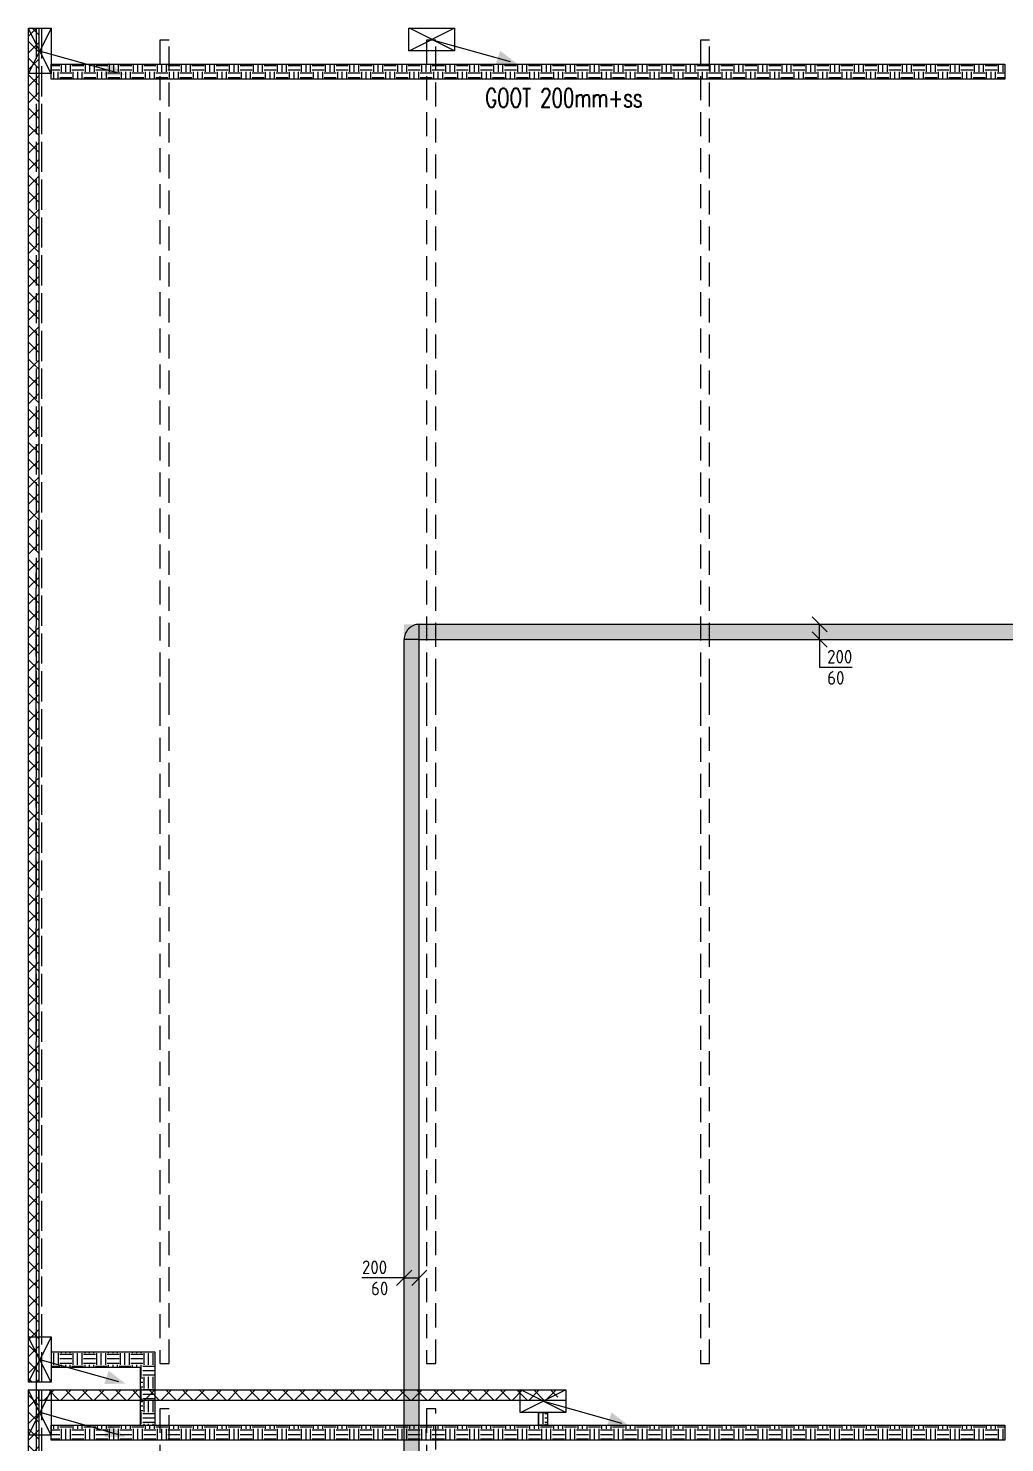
# Model space of a CAD drawing. Header units: millimetres. Extents: x -3262 to 109994, y 0 to 217318.
# Drawn here: x 44309 to 57208, y 39953 to 58652 of the extents above; entities that cross this region are included whole.
import ezdxf

# ---------------------------------------------------------------- set-up
doc = ezdxf.new("R2010")
doc.units = ezdxf.units.MM
doc.header["$LTSCALE"] = 100
doc.linetypes.add('E_GOOT3', pattern=[5, 4, -1])
doc.linetypes.add('HIDDEN2', pattern=[4.7625, 3.175, -1.5875])
for name, color, linetype in [('ByLayer', 2, 'Continuous'), ('EL6131--_ENERGIEBEDR (1996)', 2, 'Continuous'), ('EL6131--_GEBOUWINST (1996)', 2, 'Continuous'), ('EL6131--_KG_D', 3, 'Continuous'), ('EL6131--_WG', 3, 'Continuous'), ('EM6131--_KG', 1, 'Continuous')]:
    doc.layers.add(name, color=color, linetype=linetype)
doc.styles.add('CofelyArial', font='arial.ttf')
doc.styles.add('ROMANS', font='ROMANS', dxfattribs={"width": 0.7})
doc.styles.add('STABICAD-018', font='ISOCP.SHX', dxfattribs={"height": 1.8})

# ---------------------------------------------------------------- blocks, each defined once
blk = doc.blocks.new('NV-1')
at = {"layer": 'ByLayer'}
for p, q in [((0, 4), (7.91, 0)), ((0, 0), (7.91, 4))]:
    blk.add_line(p, q, dxfattribs=at)
blk.add_lwpolyline([(0, 0), (8, 0), (8, 4), (0, 4)], close=True, dxfattribs=at)
blk = doc.blocks.new('PIJL-UIT')
at = {"layer": 'ByLayer', "color": 2}
blk.add_line((0, 0), (2.92, 10.41), dxfattribs=at)
blk.add_solid([(3.23, 11.35), (1.51, 9.11), (3.24, 8.54)], dxfattribs=at)
blk = doc.blocks.new('*X76')
at = {"color": 0}
for p, q in [((5689, 30217), (5714, 30242)), ((5695, 30102), (5689, 30108)), ((5916, 30102), (5776, 30242)), ((5795, 30102), (5935, 30242)), ((6137, 30102), (5997, 30242)), ((6016, 30102), (6156, 30242)), ((6358, 30102), (6218, 30242)), ((6237, 30102), (6377, 30242)), ((6579, 30102), (6439, 30242)), ((6458, 30102), (6598, 30242)), ((6800, 30102), (6660, 30242)), ((6679, 30102), (6819, 30242)), ((7021, 30102), (6881, 30242)), ((6900, 30102), (7040, 30242)), ((7242, 30102), (7102, 30242)), ((7121, 30102), (7261, 30242)), ((7463, 30102), (7323, 30242)), ((7342, 30102), (7482, 30242)), ((7684, 30102), (7544, 30242)), ((7563, 30102), (7703, 30242)), ((7905, 30102), (7765, 30242)), ((7784, 30102), (7924, 30242)), ((8126, 30102), (7986, 30242)), ((8005, 30102), (8145, 30242)), ((8347, 30102), (8207, 30242)), ((8226, 30102), (8366, 30242)), ((8568, 30102), (8428, 30242)), ((8447, 30102), (8587, 30242)), ((8789, 30102), (8649, 30242)), ((8668, 30102), (8808, 30242)), ((9010, 30102), (8870, 30242)), ((8889, 30102), (9029, 30242)), ((9231, 30102), (9091, 30242)), ((9110, 30102), (9250, 30242)), ((9452, 30102), (9312, 30242)), ((9331, 30102), (9471, 30242)), ((9673, 30102), (9533, 30242)), ((9551, 30102), (9691, 30242)), ((9894, 30102), (9754, 30242)), ((9772, 30102), (9912, 30242)), ((10115, 30102), (9975, 30242)), ((9993, 30102), (10133, 30242)), ((10336, 30102), (10196, 30242)), ((10214, 30102), (10354, 30242)), ((10557, 30102), (10417, 30242)), ((10435, 30102), (10575, 30242)), ((10778, 30102), (10638, 30242)), ((10656, 30102), (10796, 30242)), ((10999, 30102), (10859, 30242)), ((10877, 30102), (11017, 30242)), ((11220, 30102), (11080, 30242)), ((11098, 30102), (11238, 30242)), ((11441, 30102), (11301, 30242)), ((11319, 30102), (11459, 30242)), ((11662, 30102), (11522, 30242)), ((11540, 30102), (11680, 30242)), ((11883, 30102), (11743, 30242)), ((11761, 30102), (11901, 30242)), ((12104, 30102), (11964, 30242)), ((11982, 30102), (12122, 30242)), ((12325, 30102), (12185, 30242)), ((12203, 30102), (12343, 30242)), ((12546, 30102), (12406, 30242)), ((12424, 30102), (12564, 30242)), ((12767, 30102), (12627, 30242)), ((12645, 30102), (12785, 30242)), ((12988, 30102), (12848, 30242)), ((12866, 30102), (13006, 30242)), ((13209, 30102), (13069, 30242)), ((13087, 30102), (13227, 30242)), ((13429, 30102), (13289, 30242)), ((13308, 30102), (13448, 30242)), ((13650, 30102), (13510, 30242)), ((13529, 30102), (13669, 30242)), ((13871, 30102), (13731, 30242)), ((13750, 30102), (13890, 30242)), ((14092, 30102), (13952, 30242)), ((13971, 30102), (14111, 30242)), ((14313, 30102), (14173, 30242)), ((14192, 30102), (14332, 30242)), ((14534, 30102), (14394, 30242)), ((14413, 30102), (14553, 30242)), ((14755, 30102), (14615, 30242)), ((14634, 30102), (14774, 30242)), ((14976, 30102), (14836, 30242)), ((14855, 30102), (14995, 30242)), ((15197, 30102), (15057, 30242)), ((15076, 30102), (15216, 30242)), ((15418, 30102), (15278, 30242)), ((15297, 30102), (15437, 30242)), ((15639, 30102), (15499, 30242)), ((15518, 30102), (15658, 30242)), ((15860, 30102), (15720, 30242)), ((15739, 30102), (15879, 30242)), ((16081, 30102), (15941, 30242)), ((15960, 30102), (16100, 30242)), ((16302, 30102), (16162, 30242)), ((16181, 30102), (16321, 30242)), ((16389, 30236), (16383, 30242))]:
    blk.add_line(p, q, dxfattribs=at)
blk = doc.blocks.new('*X77')
at = {"color": 0}
for p, q in [((16389, 29794), (16249, 29934)), ((16249, 29728), (16389, 29868)), ((16389, 29573), (16249, 29713)), ((16249, 29507), (16389, 29647)), ((16389, 29352), (16249, 29492)), ((16249, 29286), (16389, 29426)), ((16389, 29131), (16249, 29271)), ((16249, 29065), (16389, 29205)), ((16389, 28910), (16249, 29050)), ((16249, 28844), (16389, 28984)), ((16389, 28689), (16249, 28829)), ((16249, 28623), (16389, 28763)), ((16389, 28468), (16249, 28608)), ((16249, 28402), (16389, 28542)), ((16389, 28247), (16249, 28387)), ((16249, 28181), (16389, 28321)), ((16389, 28026), (16249, 28166)), ((16249, 27960), (16389, 28100)), ((16389, 27805), (16249, 27945)), ((16249, 27739), (16389, 27879)), ((16389, 27584), (16249, 27724)), ((16249, 27518), (16389, 27658)), ((16389, 27363), (16249, 27503)), ((16249, 27297), (16389, 27437)), ((16389, 27142), (16249, 27282)), ((16249, 27076), (16389, 27216)), ((16389, 26921), (16249, 27061)), ((16249, 26855), (16389, 26995)), ((16389, 26700), (16249, 26840)), ((16249, 26634), (16389, 26774)), ((16389, 26480), (16249, 26620)), ((16249, 26413), (16389, 26553)), ((16389, 26259), (16249, 26399)), ((16249, 26193), (16389, 26333)), ((16389, 26038), (16249, 26178)), ((16249, 25972), (16389, 26112)), ((16389, 25817), (16249, 25957)), ((16249, 25751), (16389, 25891)), ((16389, 25596), (16249, 25736)), ((16249, 25530), (16389, 25670)), ((16389, 25375), (16249, 25515)), ((16249, 25309), (16389, 25449)), ((16389, 25154), (16249, 25294)), ((16249, 25088), (16389, 25228)), ((16389, 24933), (16249, 25073)), ((16249, 24867), (16389, 25007)), ((16389, 24712), (16249, 24852)), ((16249, 24646), (16389, 24786)), ((16389, 24491), (16249, 24631)), ((16249, 24425), (16389, 24565)), ((16389, 24270), (16249, 24410)), ((16249, 24204), (16389, 24344)), ((16389, 24049), (16249, 24189)), ((16249, 23983), (16389, 24123)), ((16389, 23828), (16249, 23968)), ((16249, 23762), (16389, 23902)), ((16389, 23607), (16249, 23747)), ((16249, 23541), (16389, 23681)), ((16389, 23386), (16249, 23526)), ((16249, 23320), (16389, 23460)), ((16389, 23165), (16249, 23305)), ((16292, 23142), (16389, 23239))]:
    blk.add_line(p, q, dxfattribs=at)
blk = doc.blocks.new('*X78')
at = {"color": 0}
for p, q in [((16489, 30189), (16542, 30242)), ((16523, 30102), (16489, 30136)), ((16744, 30102), (16604, 30242)), ((16623, 30102), (16763, 30242)), ((16965, 30102), (16825, 30242)), ((16844, 30102), (16984, 30242)), ((17186, 30102), (17046, 30242)), ((17065, 30102), (17205, 30242)), ((17407, 30102), (17267, 30242)), ((17285, 30102), (17425, 30242)), ((17628, 30102), (17488, 30242)), ((17506, 30102), (17646, 30242)), ((17849, 30102), (17709, 30242)), ((17727, 30102), (17867, 30242)), ((18070, 30102), (17930, 30242)), ((17948, 30102), (18088, 30242)), ((18291, 30102), (18151, 30242)), ((18169, 30102), (18309, 30242)), ((18512, 30102), (18372, 30242)), ((18390, 30102), (18530, 30242)), ((18733, 30102), (18593, 30242)), ((18611, 30102), (18751, 30242)), ((18954, 30102), (18814, 30242)), ((18832, 30102), (18972, 30242)), ((19175, 30102), (19035, 30242)), ((19053, 30102), (19193, 30242)), ((19396, 30102), (19256, 30242)), ((19274, 30102), (19414, 30242)), ((19617, 30102), (19477, 30242)), ((19495, 30102), (19635, 30242)), ((19838, 30102), (19698, 30242)), ((19716, 30102), (19856, 30242)), ((20059, 30102), (19919, 30242)), ((19937, 30102), (20077, 30242)), ((20280, 30102), (20140, 30242)), ((20158, 30102), (20298, 30242)), ((20501, 30102), (20361, 30242)), ((20379, 30102), (20519, 30242)), ((20722, 30102), (20582, 30242)), ((20600, 30102), (20740, 30242)), ((20942, 30102), (20802, 30242)), ((20821, 30102), (20961, 30242)), ((21163, 30102), (21023, 30242)), ((21042, 30102), (21182, 30242)), ((21384, 30102), (21244, 30242)), ((21263, 30102), (21403, 30242)), ((21605, 30102), (21465, 30242)), ((21484, 30102), (21624, 30242)), ((21826, 30102), (21686, 30242)), ((21705, 30102), (21845, 30242)), ((22047, 30102), (21907, 30242)), ((21926, 30102), (22066, 30242)), ((22268, 30102), (22128, 30242)), ((22147, 30102), (22287, 30242)), ((22489, 30102), (22349, 30242)), ((22368, 30102), (22508, 30242)), ((22710, 30102), (22570, 30242)), ((22589, 30102), (22729, 30242)), ((22931, 30102), (22791, 30242)), ((22810, 30102), (22950, 30242)), ((23152, 30102), (23012, 30242)), ((23031, 30102), (23171, 30242)), ((23373, 30102), (23233, 30242)), ((23252, 30102), (23392, 30242)), ((23594, 30102), (23454, 30242)), ((23473, 30102), (23613, 30242)), ((23815, 30102), (23675, 30242)), ((23694, 30102), (23834, 30242)), ((24036, 30102), (23896, 30242)), ((23915, 30102), (24055, 30242)), ((24257, 30102), (24117, 30242)), ((24136, 30102), (24276, 30242)), ((24478, 30102), (24338, 30242)), ((24357, 30102), (24497, 30242)), ((24699, 30102), (24559, 30242)), ((24578, 30102), (24718, 30242)), ((24920, 30102), (24780, 30242)), ((24798, 30102), (24938, 30242)), ((25141, 30102), (25001, 30242)), ((25019, 30102), (25159, 30242)), ((25362, 30102), (25222, 30242)), ((25240, 30102), (25380, 30242)), ((25583, 30102), (25443, 30242)), ((25461, 30102), (25601, 30242)), ((25804, 30102), (25664, 30242)), ((25682, 30102), (25822, 30242)), ((26025, 30102), (25885, 30242)), ((25903, 30102), (26043, 30242)), ((26246, 30102), (26106, 30242)), ((26124, 30102), (26264, 30242)), ((26467, 30102), (26327, 30242)), ((26345, 30102), (26485, 30242)), ((26688, 30102), (26548, 30242)), ((26566, 30102), (26706, 30242)), ((26909, 30102), (26769, 30242)), ((26787, 30102), (26927, 30242)), ((27130, 30102), (26990, 30242)), ((27008, 30102), (27148, 30242)), ((27351, 30102), (27211, 30242)), ((27229, 30102), (27369, 30242)), ((27572, 30102), (27432, 30242)), ((27450, 30102), (27590, 30242)), ((27793, 30102), (27653, 30242)), ((27671, 30102), (27811, 30242)), ((28014, 30102), (27874, 30242)), ((27892, 30102), (28032, 30242)), ((28235, 30102), (28095, 30242)), ((28113, 30102), (28253, 30242)), ((28455, 30102), (28315, 30242)), ((28334, 30102), (28474, 30242)), ((28676, 30102), (28536, 30242)), ((28555, 30102), (28695, 30242)), ((28897, 30102), (28757, 30242)), ((28776, 30102), (28916, 30242)), ((29118, 30102), (28978, 30242)), ((28997, 30102), (29137, 30242)), ((29339, 30102), (29199, 30242)), ((29218, 30102), (29358, 30242)), ((29560, 30102), (29420, 30242)), ((29439, 30102), (29579, 30242)), ((29781, 30102), (29641, 30242)), ((29660, 30102), (29800, 30242)), ((30002, 30102), (29862, 30242)), ((29881, 30102), (30021, 30242)), ((30223, 30102), (30083, 30242)), ((30102, 30102), (30242, 30242)), ((30444, 30102), (30304, 30242)), ((30323, 30102), (30463, 30242)), ((30665, 30102), (30525, 30242)), ((30544, 30102), (30684, 30242)), ((30886, 30102), (30746, 30242)), ((30765, 30102), (30905, 30242)), ((31107, 30102), (30967, 30242)), ((30986, 30102), (31126, 30242)), ((31328, 30102), (31188, 30242)), ((31207, 30102), (31347, 30242)), ((31549, 30102), (31409, 30242)), ((31428, 30102), (31568, 30242)), ((31770, 30102), (31630, 30242)), ((31649, 30102), (31789, 30242)), ((31991, 30102), (31851, 30242)), ((31870, 30102), (32010, 30242)), ((32212, 30102), (32072, 30242)), ((32091, 30102), (32231, 30242)), ((32433, 30102), (32293, 30242)), ((32311, 30102), (32451, 30242)), ((32654, 30102), (32514, 30242)), ((32532, 30102), (32672, 30242)), ((32875, 30102), (32735, 30242)), ((32753, 30102), (32893, 30242)), ((33096, 30102), (32956, 30242)), ((32974, 30102), (33114, 30242)), ((33317, 30102), (33177, 30242)), ((33195, 30102), (33335, 30242)), ((33538, 30102), (33398, 30242)), ((33416, 30102), (33556, 30242)), ((33759, 30102), (33619, 30242)), ((33637, 30102), (33777, 30242)), ((33980, 30102), (33840, 30242)), ((33858, 30102), (33998, 30242)), ((34201, 30102), (34061, 30242)), ((34079, 30102), (34219, 30242)), ((34389, 30135), (34282, 30242)), ((34300, 30102), (34389, 30190))]:
    blk.add_line(p, q, dxfattribs=at)
blk = doc.blocks.new('*X79')
at = {"color": 0}
for p, q in [((16699, 29824), (16699, 29942)), ((16689, 29805), (16719, 29805)), ((16689, 29746), (16719, 29746)), ((16719, 29902), (16875, 29902)), ((16719, 29844), (16875, 29844)), ((16738, 29668), (16738, 29824)), ((16797, 29668), (16797, 29824)), ((16855, 29668), (16855, 29824)), ((16875, 29805), (16889, 29805)), ((16875, 29746), (16889, 29746)), ((16689, 29688), (16719, 29688)), ((16699, 29512), (16699, 29668)), ((16719, 29648), (16875, 29648)), ((16719, 29590), (16875, 29590)), ((16875, 29688), (16889, 29688)), ((16689, 29492), (16719, 29492)), ((16689, 29434), (16719, 29434)), ((16689, 29375), (16719, 29375)), ((16719, 29531), (16875, 29531)), ((16738, 29355), (16738, 29512)), ((16797, 29355), (16797, 29512)), ((16855, 29355), (16855, 29512)), ((16875, 29492), (16889, 29492)), ((16875, 29434), (16889, 29434)), ((16875, 29375), (16889, 29375)), ((16689, 29180), (16719, 29180)), ((16699, 29199), (16699, 29355)), ((16719, 29336), (16875, 29336)), ((16719, 29277), (16875, 29277)), ((16719, 29219), (16875, 29219)), ((16738, 29043), (16738, 29199)), ((16797, 29043), (16797, 29199)), ((16855, 29043), (16855, 29199)), ((16875, 29180), (16889, 29180)), ((16689, 29121), (16719, 29121)), ((16689, 29062), (16719, 29062)), ((16699, 28887), (16699, 29043)), ((16719, 29023), (16875, 29023)), ((16875, 29121), (16889, 29121)), ((16875, 29062), (16889, 29062)), ((16689, 28867), (16719, 28867)), ((16689, 28809), (16719, 28809)), ((16719, 28965), (16875, 28965)), ((16719, 28906), (16875, 28906)), ((16738, 28730), (16738, 28887)), ((16797, 28730), (16797, 28887)), ((16855, 28730), (16855, 28887)), ((16875, 28867), (16889, 28867)), ((16875, 28809), (16889, 28809)), ((15922, 28711), (15938, 28711)), ((15922, 28652), (15938, 28652)), ((15938, 28750), (16094, 28750)), ((15957, 28574), (15957, 28730)), ((16016, 28574), (16016, 28730)), ((16074, 28574), (16074, 28730)), ((16094, 28711), (16250, 28711)), ((16094, 28652), (16250, 28652)), ((16113, 28730), (16113, 28765)), ((16172, 28730), (16172, 28765)), ((16230, 28730), (16230, 28765)), ((16250, 28750), (16406, 28750)), ((16270, 28574), (16270, 28730)), ((16328, 28574), (16328, 28730)), ((16387, 28574), (16387, 28730)), ((16406, 28711), (16562, 28711)), ((16406, 28652), (16562, 28652)), ((16426, 28730), (16426, 28765)), ((16484, 28730), (16484, 28765)), ((16543, 28730), (16543, 28765)), ((16562, 28750), (16719, 28750)), ((16582, 28574), (16582, 28730)), ((16641, 28574), (16641, 28730)), ((16699, 28574), (16699, 28730)), ((16719, 28711), (16875, 28711)), ((16719, 28652), (16875, 28652)), ((16875, 28750), (16889, 28750)), ((15922, 28594), (15938, 28594)), ((16094, 28594), (16250, 28594)), ((16113, 28565), (16113, 28574)), ((16172, 28565), (16172, 28574)), ((16230, 28565), (16230, 28574)), ((16406, 28594), (16562, 28594)), ((16426, 28565), (16426, 28574)), ((16484, 28565), (16484, 28574)), ((16543, 28565), (16543, 28574)), ((16719, 28594), (16875, 28594)), ((16738, 28565), (16738, 28574)), ((16797, 28565), (16797, 28574)), ((16855, 28565), (16855, 28574))]:
    blk.add_line(p, q, dxfattribs=at)
blk = doc.blocks.new('*X80')
at = {"color": 0}
for p, q in [((15922, 23398), (15938, 23398)), ((15938, 23496), (16089, 23496)), ((15938, 23438), (16089, 23438)), ((15957, 23382), (15957, 23418)), ((16016, 23382), (16016, 23418)), ((16074, 23382), (16074, 23418))]:
    blk.add_line(p, q, dxfattribs=at)
blk = doc.blocks.new('*X94')
at = {"color": 0}
for p, q in [((15736, 29825), (15736, 29942)), ((15796, 29825), (15796, 29942)), ((15855, 29825), (15855, 29942)), ((15722, 29805), (15875, 29805)), ((15722, 29746), (15875, 29746)), ((15875, 29905), (15922, 29905)), ((15875, 29845), (15922, 29845)), ((15895, 29666), (15895, 29825)), ((15722, 29686), (15875, 29686)), ((15736, 29508), (15736, 29666)), ((15796, 29508), (15796, 29666)), ((15855, 29508), (15855, 29666)), ((15875, 29647), (15922, 29647)), ((15875, 29587), (15922, 29587)), ((15722, 29488), (15875, 29488)), ((15722, 29428), (15875, 29428)), ((15722, 29369), (15875, 29369)), ((15875, 29528), (15922, 29528)), ((15895, 29349), (15895, 29508)), ((15722, 29170), (15875, 29170)), ((15736, 29190), (15736, 29349)), ((15796, 29190), (15796, 29349)), ((15855, 29190), (15855, 29349)), ((15875, 29329), (15922, 29329)), ((15875, 29270), (15922, 29270)), ((15875, 29210), (15922, 29210)), ((15895, 29031), (15895, 29190)), ((15722, 29111), (15875, 29111)), ((15722, 29051), (15875, 29051)), ((15736, 28873), (15736, 29031)), ((15796, 28873), (15796, 29031)), ((15855, 28873), (15855, 29031)), ((15875, 29012), (15922, 29012)), ((15722, 28853), (15875, 28853)), ((15875, 28952), (15922, 28952)), ((15875, 28892), (15922, 28892)), ((15895, 28714), (15895, 28873)), ((15722, 28793), (15875, 28793)), ((15722, 28734), (15875, 28734)), ((15736, 28555), (15736, 28714)), ((15796, 28555), (15796, 28714)), ((15855, 28555), (15855, 28714)), ((15875, 28694), (15922, 28694)), ((15875, 28635), (15922, 28635)), ((15722, 28535), (15875, 28535)), ((15722, 28476), (15875, 28476)), ((15875, 28575), (15922, 28575)), ((15895, 28396), (15895, 28555)), ((15722, 28416), (15875, 28416)), ((15736, 28238), (15736, 28396)), ((15796, 28238), (15796, 28396)), ((15855, 28238), (15855, 28396)), ((15875, 28377), (15922, 28377)), ((15875, 28317), (15922, 28317)), ((15875, 28258), (15922, 28258)), ((15895, 28079), (15895, 28238)), ((15722, 28218), (15875, 28218)), ((15722, 28158), (15875, 28158)), ((15722, 28099), (15875, 28099)), ((15736, 27920), (15736, 28079)), ((15796, 27920), (15796, 28079)), ((15855, 27920), (15855, 28079)), ((15875, 28059), (15922, 28059)), ((15722, 27900), (15875, 27900)), ((15875, 28000), (15922, 28000)), ((15875, 27940), (15922, 27940)), ((15895, 27761), (15895, 27920)), ((15722, 27841), (15875, 27841)), ((15722, 27781), (15875, 27781)), ((15736, 27603), (15736, 27761)), ((15796, 27603), (15796, 27761)), ((15855, 27603), (15855, 27761)), ((15875, 27742), (15922, 27742)), ((15875, 27682), (15922, 27682)), ((15722, 27583), (15875, 27583)), ((15722, 27523), (15875, 27523)), ((15875, 27622), (15922, 27622)), ((15895, 27444), (15895, 27603)), ((15722, 27464), (15875, 27464)), ((15736, 27285), (15736, 27444)), ((15796, 27285), (15796, 27444)), ((15855, 27285), (15855, 27444)), ((15875, 27424), (15922, 27424)), ((15875, 27365), (15922, 27365)), ((15875, 27305), (15922, 27305)), ((15722, 27265), (15875, 27265)), ((15722, 27206), (15875, 27206)), ((15722, 27146), (15875, 27146)), ((15736, 26968), (15736, 27126)), ((15796, 26968), (15796, 27126)), ((15855, 26968), (15855, 27126)), ((15895, 27126), (15895, 27285)), ((15722, 26948), (15875, 26948)), ((15875, 27107), (15922, 27107)), ((15875, 27047), (15922, 27047)), ((15875, 26988), (15922, 26988)), ((15895, 26809), (15895, 26968)), ((15722, 26888), (15875, 26888)), ((15722, 26829), (15875, 26829)), ((15736, 26650), (15736, 26809)), ((15796, 26650), (15796, 26809)), ((15855, 26650), (15855, 26809)), ((15875, 26789), (15922, 26789)), ((15722, 26630), (15875, 26630)), ((15722, 26571), (15875, 26571)), ((15875, 26730), (15922, 26730)), ((15875, 26670), (15922, 26670)), ((15895, 26491), (15895, 26650)), ((15722, 26511), (15875, 26511)), ((15736, 26333), (15736, 26491)), ((15796, 26333), (15796, 26491)), ((15855, 26333), (15855, 26491)), ((15875, 26472), (15922, 26472)), ((15875, 26412), (15922, 26412)), ((15722, 26313), (15875, 26313)), ((15722, 26253), (15875, 26253)), ((15722, 26194), (15875, 26194)), ((15875, 26352), (15922, 26352)), ((15895, 26174), (15895, 26333)), ((15722, 25995), (15875, 25995)), ((15736, 26015), (15736, 26174)), ((15796, 26015), (15796, 26174)), ((15855, 26015), (15855, 26174)), ((15875, 26154), (15922, 26154)), ((15875, 26095), (15922, 26095)), ((15875, 26035), (15922, 26035)), ((15895, 25856), (15895, 26015)), ((15722, 25936), (15875, 25936)), ((15722, 25876), (15875, 25876)), ((15736, 25698), (15736, 25856)), ((15796, 25698), (15796, 25856)), ((15855, 25698), (15855, 25856)), ((15875, 25837), (15922, 25837)), ((15722, 25678), (15875, 25678)), ((15722, 25618), (15875, 25618)), ((15875, 25777), (15922, 25777)), ((15875, 25718), (15922, 25718)), ((15895, 25539), (15895, 25698)), ((15722, 25559), (15875, 25559)), ((15736, 25380), (15736, 25539)), ((15796, 25380), (15796, 25539)), ((15855, 25380), (15855, 25539)), ((15875, 25519), (15922, 25519)), ((15875, 25460), (15922, 25460)), ((15722, 25360), (15875, 25360)), ((15722, 25301), (15875, 25301)), ((15875, 25400), (15922, 25400)), ((15895, 25221), (15895, 25380)), ((15722, 25241), (15875, 25241)), ((15736, 25063), (15736, 25221)), ((15796, 25063), (15796, 25221)), ((15855, 25063), (15855, 25221)), ((15875, 25202), (15922, 25202)), ((15875, 25142), (15922, 25142)), ((15875, 25082), (15922, 25082)), ((15895, 24904), (15895, 25063)), ((15722, 25043), (15875, 25043)), ((15722, 24983), (15875, 24983)), ((15722, 24924), (15875, 24924)), ((15736, 24745), (15736, 24904)), ((15796, 24745), (15796, 24904)), ((15855, 24745), (15855, 24904)), ((15875, 24884), (15922, 24884)), ((15722, 24725), (15875, 24725)), ((15875, 24825), (15922, 24825)), ((15875, 24765), (15922, 24765)), ((15895, 24586), (15895, 24745)), ((15722, 24666), (15875, 24666)), ((15722, 24606), (15875, 24606)), ((15736, 24428), (15736, 24586)), ((15796, 24428), (15796, 24586)), ((15855, 24428), (15855, 24586)), ((15875, 24567), (15922, 24567)), ((15875, 24507), (15922, 24507)), ((15722, 24408), (15875, 24408)), ((15722, 24348), (15875, 24348)), ((15875, 24448), (15922, 24448)), ((15895, 24269), (15895, 24428)), ((15722, 24289), (15875, 24289)), ((15736, 24110), (15736, 24269)), ((15796, 24110), (15796, 24269)), ((15855, 24110), (15855, 24269)), ((15875, 24249), (15922, 24249)), ((15875, 24190), (15922, 24190)), ((15875, 24130), (15922, 24130)), ((15722, 24090), (15875, 24090)), ((15722, 24031), (15875, 24031)), ((15722, 23971), (15875, 23971)), ((15736, 23793), (15736, 23951)), ((15796, 23793), (15796, 23951)), ((15855, 23793), (15855, 23951)), ((15895, 23951), (15895, 24110)), ((15722, 23773), (15875, 23773)), ((15875, 23932), (15922, 23932)), ((15875, 23872), (15922, 23872)), ((15875, 23812), (15922, 23812)), ((15895, 23634), (15895, 23793)), ((15722, 23713), (15875, 23713)), ((15722, 23654), (15875, 23654)), ((15736, 23475), (15736, 23634)), ((15796, 23475), (15796, 23634)), ((15855, 23475), (15855, 23634)), ((15875, 23614), (15922, 23614)), ((15722, 23455), (15875, 23455)), ((15722, 23396), (15875, 23396)), ((15875, 23555), (15922, 23555)), ((15875, 23495), (15922, 23495)), ((15895, 23316), (15895, 23475)), ((15722, 23336), (15875, 23336)), ((15736, 23158), (15736, 23316)), ((15796, 23158), (15796, 23316)), ((15855, 23158), (15855, 23316)), ((15875, 23297), (15922, 23297)), ((15875, 23237), (15922, 23237)), ((15722, 23138), (15875, 23138)), ((15722, 23078), (15875, 23078)), ((15722, 23019), (15875, 23019)), ((15875, 23178), (15922, 23178)), ((15895, 22999), (15895, 23158)), ((15722, 22820), (15875, 22820)), ((15736, 22840), (15736, 22999)), ((15796, 22840), (15796, 22999)), ((15855, 22840), (15855, 22999)), ((15875, 22979), (15922, 22979)), ((15875, 22920), (15922, 22920)), ((15875, 22860), (15922, 22860)), ((15895, 22681), (15895, 22840)), ((15722, 22761), (15875, 22761)), ((15722, 22701), (15875, 22701)), ((15736, 22523), (15736, 22681)), ((15796, 22523), (15796, 22681)), ((15855, 22523), (15855, 22681)), ((15875, 22662), (15922, 22662)), ((15722, 22503), (15875, 22503)), ((15722, 22443), (15875, 22443)), ((15875, 22602), (15922, 22602)), ((15875, 22542), (15922, 22542)), ((15895, 22364), (15895, 22523)), ((15722, 22384), (15875, 22384)), ((15736, 22205), (15736, 22364)), ((15796, 22205), (15796, 22364)), ((15855, 22205), (15855, 22364)), ((15875, 22344), (15922, 22344)), ((15875, 22285), (15922, 22285)), ((15722, 22185), (15875, 22185)), ((15722, 22126), (15875, 22126)), ((15722, 22066), (15875, 22066)), ((15875, 22225), (15922, 22225)), ((15895, 22046), (15895, 22205)), ((15736, 21888), (15736, 22046)), ((15796, 21888), (15796, 22046)), ((15855, 21888), (15855, 22046)), ((15875, 22027), (15922, 22027)), ((15875, 21967), (15922, 21967)), ((15875, 21908), (15922, 21908)), ((15895, 21729), (15895, 21888)), ((15722, 21868), (15875, 21868)), ((15722, 21808), (15875, 21808)), ((15722, 21749), (15875, 21749)), ((15736, 21570), (15736, 21729)), ((15796, 21570), (15796, 21729)), ((15855, 21570), (15855, 21729)), ((15875, 21709), (15922, 21709)), ((15722, 21550), (15875, 21550)), ((15875, 21650), (15922, 21650)), ((15875, 21590), (15922, 21590)), ((15895, 21411), (15895, 21570)), ((15722, 21491), (15875, 21491)), ((15722, 21431), (15875, 21431)), ((15736, 21253), (15736, 21411)), ((15796, 21253), (15796, 21411)), ((15855, 21253), (15855, 21411)), ((15875, 21392), (15922, 21392)), ((15875, 21332), (15922, 21332)), ((15722, 21233), (15875, 21233)), ((15722, 21173), (15875, 21173)), ((15875, 21272), (15922, 21272)), ((15895, 21094), (15895, 21253)), ((15722, 21114), (15875, 21114)), ((15736, 20935), (15736, 21094)), ((15796, 20935), (15796, 21094)), ((15855, 20935), (15855, 21094)), ((15875, 21074), (15922, 21074)), ((15875, 21015), (15922, 21015)), ((15875, 20955), (15922, 20955)), ((15722, 20915), (15875, 20915)), ((15722, 20856), (15875, 20856)), ((15722, 20796), (15875, 20796)), ((15736, 20618), (15736, 20776)), ((15796, 20618), (15796, 20776)), ((15855, 20618), (15855, 20776)), ((15875, 20757), (15922, 20757)), ((15895, 20776), (15895, 20935)), ((15722, 20598), (15875, 20598)), ((15875, 20697), (15922, 20697)), ((15875, 20638), (15922, 20638)), ((15895, 20459), (15895, 20618)), ((15722, 20538), (15875, 20538)), ((15722, 20479), (15875, 20479)), ((15736, 20300), (15736, 20459)), ((15796, 20300), (15796, 20459)), ((15855, 20300), (15855, 20459)), ((15875, 20439), (15922, 20439)), ((15722, 20280), (15875, 20280)), ((15722, 20221), (15875, 20221)), ((15875, 20380), (15922, 20380)), ((15875, 20320), (15922, 20320)), ((15895, 20141), (15895, 20300)), ((15722, 20161), (15875, 20161)), ((15736, 19983), (15736, 20141)), ((15796, 19983), (15796, 20141)), ((15855, 19983), (15855, 20141)), ((15875, 20122), (15922, 20122)), ((15875, 20062), (15922, 20062)), ((15722, 19963), (15875, 19963)), ((15722, 19903), (15875, 19903)), ((15722, 19844), (15875, 19844)), ((15736, 19665), (15736, 19824)), ((15796, 19665), (15796, 19824)), ((15855, 19665), (15855, 19824)), ((15875, 20002), (15922, 20002)), ((15895, 19824), (15895, 19983)), ((15722, 19645), (15875, 19645)), ((15875, 19804), (15922, 19804)), ((15875, 19745), (15922, 19745)), ((15875, 19685), (15922, 19685)), ((15895, 19506), (15895, 19665)), ((15722, 19586), (15875, 19586)), ((15722, 19526), (15875, 19526)), ((15736, 19348), (15736, 19506)), ((15796, 19348), (15796, 19506)), ((15855, 19348), (15855, 19506)), ((15875, 19487), (15922, 19487)), ((15722, 19328), (15875, 19328)), ((15722, 19268), (15875, 19268)), ((15875, 19427), (15922, 19427)), ((15875, 19368), (15922, 19368)), ((15895, 19189), (15895, 19348)), ((15722, 19209), (15875, 19209)), ((15736, 19030), (15736, 19189)), ((15796, 19030), (15796, 19189)), ((15855, 19030), (15855, 19189)), ((15875, 19169), (15922, 19169)), ((15875, 19110), (15922, 19110)), ((15722, 19010), (15875, 19010)), ((15722, 18951), (15875, 18951)), ((15722, 18891), (15875, 18891)), ((15875, 19050), (15922, 19050)), ((15895, 18871), (15895, 19030)), ((15736, 18713), (15736, 18871)), ((15796, 18713), (15796, 18871)), ((15855, 18713), (15855, 18871)), ((15875, 18852), (15922, 18852)), ((15875, 18792), (15922, 18792)), ((15875, 18732), (15922, 18732)), ((15895, 18554), (15895, 18713)), ((15722, 18693), (15875, 18693)), ((15722, 18633), (15875, 18633)), ((15722, 18574), (15875, 18574)), ((15736, 18395), (15736, 18554)), ((15796, 18395), (15796, 18554)), ((15855, 18395), (15855, 18554)), ((15875, 18534), (15922, 18534)), ((15722, 18375), (15875, 18375)), ((15875, 18475), (15922, 18475)), ((15875, 18415), (15922, 18415)), ((15895, 18236), (15895, 18395)), ((15722, 18316), (15875, 18316)), ((15722, 18256), (15875, 18256)), ((15736, 18078), (15736, 18236)), ((15796, 18078), (15796, 18236)), ((15855, 18078), (15855, 18236)), ((15875, 18217), (15922, 18217)), ((15875, 18157), (15922, 18157)), ((15722, 18058), (15875, 18058)), ((15722, 17998), (15875, 17998)), ((15875, 18098), (15922, 18098)), ((15895, 17919), (15895, 18078)), ((15722, 17939), (15875, 17939)), ((15736, 17760), (15736, 17919)), ((15796, 17760), (15796, 17919)), ((15855, 17760), (15855, 17919)), ((15875, 17899), (15922, 17899)), ((15875, 17840), (15922, 17840)), ((15875, 17780), (15922, 17780)), ((15722, 17740), (15875, 17740)), ((15722, 17681), (15875, 17681)), ((15722, 17621), (15875, 17621)), ((15736, 17443), (15736, 17601)), ((15796, 17443), (15796, 17601)), ((15855, 17443), (15855, 17601)), ((15875, 17582), (15922, 17582)), ((15895, 17601), (15895, 17760)), ((15722, 17423), (15875, 17423)), ((15875, 17522), (15922, 17522)), ((15875, 17462), (15922, 17462)), ((15895, 17342), (15895, 17443)), ((15722, 17363), (15875, 17363))]:
    blk.add_line(p, q, dxfattribs=at)
blk = doc.blocks.new('*X95')
at = {"color": 0}
for p, q in [((33834, 29825), (33834, 29942)), ((33893, 29825), (33893, 29942)), ((33715, 29905), (33814, 29905)), ((33715, 29845), (33814, 29845)), ((33734, 29666), (33734, 29825)), ((33794, 29666), (33794, 29825)), ((33814, 29805), (33915, 29805)), ((33814, 29746), (33915, 29746)), ((33715, 29647), (33814, 29647)), ((33715, 29587), (33814, 29587)), ((33814, 29686), (33915, 29686)), ((33834, 29508), (33834, 29666)), ((33893, 29508), (33893, 29666)), ((33715, 29528), (33814, 29528)), ((33734, 29349), (33734, 29508)), ((33794, 29349), (33794, 29508)), ((33814, 29488), (33915, 29488)), ((33814, 29428), (33915, 29428)), ((33814, 29369), (33915, 29369)), ((33715, 29329), (33814, 29329)), ((33715, 29270), (33814, 29270)), ((33715, 29210), (33814, 29210)), ((33734, 29031), (33734, 29190)), ((33794, 29031), (33794, 29190)), ((33814, 29170), (33915, 29170)), ((33834, 29190), (33834, 29349)), ((33893, 29190), (33893, 29349)), ((33715, 29012), (33814, 29012)), ((33814, 29111), (33915, 29111)), ((33814, 29051), (33915, 29051)), ((33834, 28873), (33834, 29031)), ((33893, 28873), (33893, 29031)), ((33715, 28952), (33814, 28952)), ((33715, 28892), (33814, 28892)), ((33734, 28714), (33734, 28873)), ((33794, 28714), (33794, 28873)), ((33814, 28853), (33915, 28853)), ((33715, 28694), (33814, 28694)), ((33715, 28635), (33814, 28635)), ((33814, 28793), (33915, 28793)), ((33814, 28734), (33915, 28734)), ((33834, 28555), (33834, 28714)), ((33893, 28555), (33893, 28714)), ((33715, 28575), (33814, 28575)), ((33734, 28396), (33734, 28555)), ((33794, 28396), (33794, 28555)), ((33814, 28535), (33915, 28535)), ((33814, 28476), (33915, 28476)), ((33715, 28377), (33814, 28377)), ((33715, 28317), (33814, 28317)), ((33715, 28258), (33814, 28258)), ((33734, 28079), (33734, 28238)), ((33794, 28079), (33794, 28238)), ((33814, 28416), (33915, 28416)), ((33834, 28238), (33834, 28396)), ((33893, 28238), (33893, 28396)), ((33715, 28059), (33814, 28059)), ((33814, 28218), (33915, 28218)), ((33814, 28158), (33915, 28158)), ((33814, 28099), (33915, 28099)), ((33834, 27920), (33834, 28079)), ((33893, 27920), (33893, 28079)), ((33715, 28000), (33814, 28000)), ((33715, 27940), (33814, 27940)), ((33734, 27761), (33734, 27920)), ((33794, 27761), (33794, 27920)), ((33814, 27900), (33915, 27900)), ((33715, 27742), (33814, 27742)), ((33715, 27682), (33814, 27682)), ((33814, 27841), (33915, 27841)), ((33814, 27781), (33915, 27781)), ((33834, 27603), (33834, 27761)), ((33893, 27603), (33893, 27761)), ((33715, 27622), (33814, 27622)), ((33734, 27444), (33734, 27603)), ((33794, 27444), (33794, 27603)), ((33814, 27583), (33915, 27583)), ((33814, 27523), (33915, 27523)), ((33715, 27424), (33814, 27424)), ((33715, 27365), (33814, 27365)), ((33715, 27305), (33814, 27305)), ((33814, 27464), (33915, 27464)), ((33834, 27285), (33834, 27444)), ((33893, 27285), (33893, 27444)), ((33734, 27126), (33734, 27285)), ((33794, 27126), (33794, 27285)), ((33814, 27265), (33915, 27265)), ((33814, 27206), (33915, 27206)), ((33814, 27146), (33915, 27146)), ((33834, 26968), (33834, 27126)), ((33893, 26968), (33893, 27126)), ((33715, 27107), (33814, 27107)), ((33715, 27047), (33814, 27047)), ((33715, 26988), (33814, 26988)), ((33734, 26809), (33734, 26968)), ((33794, 26809), (33794, 26968)), ((33814, 26948), (33915, 26948)), ((33715, 26789), (33814, 26789)), ((33814, 26888), (33915, 26888)), ((33814, 26829), (33915, 26829)), ((33834, 26650), (33834, 26809)), ((33893, 26650), (33893, 26809)), ((33715, 26730), (33814, 26730)), ((33715, 26670), (33814, 26670)), ((33734, 26491), (33734, 26650)), ((33794, 26491), (33794, 26650)), ((33814, 26630), (33915, 26630)), ((33814, 26571), (33915, 26571)), ((33715, 26472), (33814, 26472)), ((33715, 26412), (33814, 26412)), ((33814, 26511), (33915, 26511)), ((33834, 26333), (33834, 26491)), ((33893, 26333), (33893, 26491)), ((33715, 26352), (33814, 26352)), ((33734, 26174), (33734, 26333)), ((33794, 26174), (33794, 26333)), ((33814, 26313), (33915, 26313)), ((33814, 26253), (33915, 26253)), ((33814, 26194), (33915, 26194)), ((33715, 26154), (33814, 26154)), ((33715, 26095), (33814, 26095)), ((33715, 26035), (33814, 26035)), ((33734, 25856), (33734, 26015)), ((33794, 25856), (33794, 26015)), ((33814, 25995), (33915, 25995)), ((33834, 26015), (33834, 26174)), ((33893, 26015), (33893, 26174)), ((33715, 25837), (33814, 25837)), ((33814, 25936), (33915, 25936)), ((33814, 25876), (33915, 25876)), ((33834, 25698), (33834, 25856)), ((33893, 25698), (33893, 25856)), ((33715, 25777), (33814, 25777)), ((33715, 25718), (33814, 25718)), ((33734, 25539), (33734, 25698)), ((33794, 25539), (33794, 25698)), ((33814, 25678), (33915, 25678)), ((33814, 25618), (33915, 25618)), ((33715, 25519), (33814, 25519)), ((33715, 25460), (33814, 25460)), ((33814, 25559), (33915, 25559)), ((33834, 25380), (33834, 25539)), ((33893, 25380), (33893, 25539)), ((33715, 25400), (33814, 25400)), ((33734, 25221), (33734, 25380)), ((33794, 25221), (33794, 25380)), ((33814, 25360), (33915, 25360)), ((33814, 25301), (33915, 25301)), ((33715, 25202), (33814, 25202)), ((33715, 25142), (33814, 25142)), ((33715, 25082), (33814, 25082)), ((33734, 24904), (33734, 25063)), ((33794, 24904), (33794, 25063)), ((33814, 25241), (33915, 25241)), ((33834, 25063), (33834, 25221)), ((33893, 25063), (33893, 25221)), ((33715, 24884), (33814, 24884)), ((33814, 25043), (33915, 25043)), ((33814, 24983), (33915, 24983)), ((33814, 24924), (33915, 24924)), ((33834, 24745), (33834, 24904)), ((33893, 24745), (33893, 24904)), ((33715, 24825), (33814, 24825)), ((33715, 24765), (33814, 24765)), ((33734, 24586), (33734, 24745)), ((33794, 24586), (33794, 24745)), ((33814, 24725), (33915, 24725)), ((33715, 24567), (33814, 24567)), ((33715, 24507), (33814, 24507)), ((33814, 24666), (33915, 24666)), ((33814, 24606), (33915, 24606)), ((33834, 24428), (33834, 24586)), ((33893, 24428), (33893, 24586)), ((33715, 24448), (33814, 24448)), ((33734, 24269), (33734, 24428)), ((33794, 24269), (33794, 24428)), ((33814, 24408), (33915, 24408)), ((33814, 24348), (33915, 24348)), ((33715, 24249), (33814, 24249)), ((33715, 24190), (33814, 24190)), ((33715, 24130), (33814, 24130)), ((33814, 24289), (33915, 24289)), ((33834, 24110), (33834, 24269)), ((33893, 24110), (33893, 24269)), ((33734, 23951), (33734, 24110)), ((33794, 23951), (33794, 24110)), ((33814, 24090), (33915, 24090)), ((33814, 24031), (33915, 24031)), ((33814, 23971), (33915, 23971)), ((33834, 23793), (33834, 23951)), ((33893, 23793), (33893, 23951)), ((33715, 23932), (33814, 23932)), ((33715, 23872), (33814, 23872)), ((33715, 23812), (33814, 23812)), ((33734, 23634), (33734, 23793)), ((33794, 23634), (33794, 23793)), ((33814, 23773), (33915, 23773)), ((33715, 23614), (33814, 23614)), ((33814, 23713), (33915, 23713)), ((33814, 23654), (33915, 23654)), ((33834, 23475), (33834, 23634)), ((33893, 23475), (33893, 23634)), ((33715, 23555), (33814, 23555)), ((33715, 23495), (33814, 23495)), ((33734, 23316), (33734, 23475)), ((33794, 23316), (33794, 23475)), ((33814, 23455), (33915, 23455)), ((33814, 23396), (33915, 23396)), ((33715, 23297), (33814, 23297)), ((33715, 23237), (33814, 23237)), ((33814, 23336), (33915, 23336)), ((33834, 23158), (33834, 23316)), ((33893, 23158), (33893, 23316)), ((33715, 23178), (33814, 23178)), ((33734, 22999), (33734, 23158)), ((33794, 22999), (33794, 23158)), ((33814, 23138), (33915, 23138)), ((33814, 23078), (33915, 23078)), ((33814, 23019), (33915, 23019)), ((33715, 22979), (33814, 22979)), ((33715, 22920), (33814, 22920)), ((33715, 22860), (33814, 22860)), ((33734, 22681), (33734, 22840)), ((33794, 22681), (33794, 22840)), ((33814, 22820), (33915, 22820)), ((33834, 22840), (33834, 22999)), ((33893, 22840), (33893, 22999)), ((33715, 22662), (33814, 22662)), ((33814, 22761), (33915, 22761)), ((33814, 22701), (33915, 22701)), ((33834, 22523), (33834, 22681)), ((33893, 22523), (33893, 22681)), ((33715, 22602), (33814, 22602)), ((33715, 22542), (33814, 22542)), ((33734, 22364), (33734, 22523)), ((33794, 22364), (33794, 22523)), ((33814, 22503), (33915, 22503)), ((33814, 22443), (33915, 22443)), ((33715, 22344), (33814, 22344)), ((33715, 22285), (33814, 22285)), ((33814, 22384), (33915, 22384)), ((33834, 22205), (33834, 22364)), ((33893, 22205), (33893, 22364)), ((33715, 22225), (33814, 22225)), ((33734, 22046), (33734, 22205)), ((33794, 22046), (33794, 22205)), ((33814, 22185), (33915, 22185)), ((33814, 22126), (33915, 22126)), ((33814, 22066), (33915, 22066)), ((33715, 22027), (33814, 22027)), ((33715, 21967), (33814, 21967)), ((33715, 21908), (33814, 21908)), ((33734, 21729), (33734, 21888)), ((33794, 21729), (33794, 21888)), ((33834, 21888), (33834, 22046)), ((33893, 21888), (33893, 22046)), ((33715, 21709), (33814, 21709)), ((33814, 21868), (33915, 21868)), ((33814, 21808), (33915, 21808)), ((33814, 21749), (33915, 21749)), ((33834, 21570), (33834, 21729)), ((33893, 21570), (33893, 21729)), ((33715, 21650), (33814, 21650)), ((33715, 21590), (33814, 21590)), ((33734, 21411), (33734, 21570)), ((33794, 21411), (33794, 21570)), ((33814, 21550), (33915, 21550)), ((33715, 21392), (33814, 21392)), ((33715, 21332), (33814, 21332)), ((33814, 21491), (33915, 21491)), ((33814, 21431), (33915, 21431)), ((33834, 21253), (33834, 21411)), ((33893, 21253), (33893, 21411)), ((33715, 21272), (33814, 21272)), ((33734, 21094), (33734, 21253)), ((33794, 21094), (33794, 21253)), ((33814, 21233), (33915, 21233)), ((33814, 21173), (33915, 21173)), ((33715, 21074), (33814, 21074)), ((33715, 21015), (33814, 21015)), ((33715, 20955), (33814, 20955)), ((33814, 21114), (33915, 21114)), ((33834, 20935), (33834, 21094)), ((33893, 20935), (33893, 21094)), ((33715, 20757), (33814, 20757)), ((33734, 20776), (33734, 20935)), ((33794, 20776), (33794, 20935)), ((33814, 20915), (33915, 20915)), ((33814, 20856), (33915, 20856)), ((33814, 20796), (33915, 20796)), ((33834, 20618), (33834, 20776)), ((33893, 20618), (33893, 20776)), ((33715, 20697), (33814, 20697)), ((33715, 20638), (33814, 20638)), ((33734, 20459), (33734, 20618)), ((33794, 20459), (33794, 20618)), ((33814, 20598), (33915, 20598)), ((33715, 20439), (33814, 20439)), ((33814, 20538), (33915, 20538)), ((33814, 20479), (33915, 20479)), ((33834, 20300), (33834, 20459)), ((33893, 20300), (33893, 20459)), ((33715, 20380), (33814, 20380)), ((33715, 20320), (33814, 20320)), ((33734, 20141), (33734, 20300)), ((33794, 20141), (33794, 20300)), ((33814, 20280), (33915, 20280)), ((33814, 20221), (33915, 20221)), ((33715, 20122), (33814, 20122)), ((33715, 20062), (33814, 20062)), ((33814, 20161), (33915, 20161)), ((33834, 19983), (33834, 20141)), ((33893, 19983), (33893, 20141)), ((33715, 20002), (33814, 20002)), ((33734, 19824), (33734, 19983)), ((33794, 19824), (33794, 19983)), ((33814, 19963), (33915, 19963)), ((33814, 19903), (33915, 19903)), ((33814, 19844), (33915, 19844)), ((33834, 19665), (33834, 19824)), ((33893, 19665), (33893, 19824)), ((33715, 19804), (33814, 19804)), ((33715, 19745), (33814, 19745)), ((33715, 19685), (33814, 19685)), ((33734, 19506), (33734, 19665)), ((33794, 19506), (33794, 19665)), ((33814, 19645), (33915, 19645)), ((33715, 19487), (33814, 19487)), ((33814, 19586), (33915, 19586)), ((33814, 19526), (33915, 19526)), ((33834, 19348), (33834, 19506)), ((33893, 19348), (33893, 19506)), ((33715, 19427), (33814, 19427)), ((33715, 19368), (33814, 19368)), ((33734, 19189), (33734, 19348)), ((33794, 19189), (33794, 19348)), ((33814, 19328), (33915, 19328)), ((33814, 19268), (33915, 19268)), ((33715, 19169), (33814, 19169)), ((33715, 19110), (33814, 19110)), ((33814, 19209), (33915, 19209)), ((33834, 19030), (33834, 19189)), ((33893, 19030), (33893, 19189)), ((33715, 19050), (33814, 19050)), ((33734, 18871), (33734, 19030)), ((33794, 18871), (33794, 19030)), ((33814, 19010), (33915, 19010)), ((33814, 18951), (33915, 18951)), ((33814, 18891), (33915, 18891)), ((33715, 18852), (33814, 18852)), ((33715, 18792), (33814, 18792)), ((33715, 18732), (33814, 18732)), ((33734, 18554), (33734, 18713)), ((33794, 18554), (33794, 18713)), ((33834, 18713), (33834, 18871)), ((33893, 18713), (33893, 18871)), ((33715, 18534), (33814, 18534)), ((33814, 18693), (33915, 18693)), ((33814, 18633), (33915, 18633)), ((33814, 18574), (33915, 18574)), ((33834, 18395), (33834, 18554)), ((33893, 18395), (33893, 18554)), ((33715, 18475), (33814, 18475)), ((33715, 18415), (33814, 18415)), ((33734, 18236), (33734, 18395)), ((33794, 18236), (33794, 18395)), ((33814, 18375), (33915, 18375)), ((33715, 18217), (33814, 18217)), ((33715, 18157), (33814, 18157)), ((33814, 18316), (33915, 18316)), ((33814, 18256), (33915, 18256)), ((33834, 18078), (33834, 18236)), ((33893, 18078), (33893, 18236)), ((33715, 18098), (33814, 18098)), ((33734, 17919), (33734, 18078)), ((33794, 17919), (33794, 18078)), ((33814, 18058), (33915, 18058)), ((33814, 17998), (33915, 17998)), ((33715, 17899), (33814, 17899)), ((33715, 17840), (33814, 17840)), ((33715, 17780), (33814, 17780)), ((33814, 17939), (33915, 17939)), ((33834, 17760), (33834, 17919)), ((33893, 17760), (33893, 17919)), ((33715, 17582), (33814, 17582)), ((33734, 17601), (33734, 17760)), ((33794, 17601), (33794, 17760)), ((33814, 17740), (33915, 17740)), ((33814, 17681), (33915, 17681)), ((33814, 17621), (33915, 17621)), ((33834, 17443), (33834, 17601)), ((33893, 17443), (33893, 17601)), ((33715, 17522), (33814, 17522)), ((33715, 17462), (33814, 17462)), ((33734, 17342), (33734, 17443)), ((33794, 17342), (33794, 17443)), ((33814, 17423), (33915, 17423)), ((33814, 17363), (33915, 17363))]:
    blk.add_line(p, q, dxfattribs=at)
blk = doc.blocks.new('*U119')
at = {"color": 0, "linetype": 'Continuous'}
for p, q in [((0, 100, -2730), (20480, 100, -2730)), ((20480, -100, -2730), (20480, 100, -2730)), ((0, -100, -2730), (20480, -100, -2730))]:
    blk.add_line(p, q, dxfattribs=at)
at = {"color": 1, "style": 'CofelyArial'}
for tag in ['CODE', 'POSITIONCODE', 'SECTIONCODE']:
    blk.add_attdef(tag, (49374, 30092, 2730), '', height=1.8, dxfattribs=at)
blk = doc.blocks.new('*U117')
at = {"color": 0, "linetype": 'Continuous'}
for q in [(-100, -100, -2730), (100, 100, -2730)]:
    blk.add_line((-100, 100, -2730), q, dxfattribs=at)
blk.add_arc((-100, 100, -2730), 200, 270, 0, dxfattribs=at)
at = {"color": 1, "style": 'CofelyArial'}
for tag in ['CODE', 'POSITIONCODE', 'SECTIONCODE']:
    blk.add_attdef(tag, (49374, 50672, 2730), '', height=1.8, dxfattribs=at)
blk = doc.blocks.new('*U118')
at = {"color": 0, "linetype": 'Continuous'}
for p, q in [((0, 100, -2730), (8210, 100, -2730)), ((0, -100, -2730), (0, 100, -2730)), ((8210, -100, -2730), (8210, 100, -2730)), ((0, -100, -2730), (8210, -100, -2730))]:
    blk.add_line(p, q, dxfattribs=at)
at = {"color": 1, "style": 'CofelyArial'}
for tag in ['CODE', 'POSITIONCODE', 'SECTIONCODE']:
    blk.add_attdef(tag, (49474, 50672, 2730), '', height=1.8, dxfattribs=at)
blk = doc.blocks.new('*U120')
at = {"color": 0, "linetype": 'Continuous'}
for p, q in [((0, 0, -2730), (-129, 0, -2730)), ((-100, -100, -2730), (100, 100, -2730)), ((0, 0, -2730), (200, 0, -2730)), ((100, -100, -2730), (300, 100, -2730)), ((-129, 0, -2730), (-557, 0, -2730))]:
    blk.add_line(p, q, dxfattribs=at)
at = {"color": 0, "linetype": 'Continuous', "style": 'STABICAD-018'}
for s, p in [('200', (-557, 50, -2730)), ('60', (-437, -230, -2730))]:
    blk.add_text(s, height=180, dxfattribs=at).set_placement(p)
at = {"color": 1, "style": 'CofelyArial'}
blk.add_attdef('CODE', (49274, 42132, 2730), '', height=1.8, dxfattribs=at)
blk = doc.blocks.new('*U121')
at = {"color": 0, "linetype": 'Continuous'}
for p, q in [((100, 100, -2730), (-100, 300, -2730)), ((0, 0, -2730), (0, 200, -2730)), ((100, -100, -2730), (-100, 100, -2730)), ((0, 0, -2730), (0, -368, -2730)), ((0, -368, -2730), (429, -368, -2730))]:
    blk.add_line(p, q, dxfattribs=at)
at = {"color": 0, "linetype": 'Continuous', "style": 'STABICAD-018'}
for s, p in [('200', (100, -318, -2730)), ('60', (100, -598, -2730))]:
    blk.add_text(s, height=180, dxfattribs=at).set_placement(p)
at = {"color": 1, "style": 'CofelyArial'}
blk.add_attdef('CODE', (54763, 50572, 2730), '', height=1.8, dxfattribs=at)

msp = doc.modelspace()

# ---------------------------------------------------------------- hatches: boundary and pattern name
at = {"layer": 'EL6131--_ENERGIEBEDR (1996)', "linetype": 'Continuous'}
h = msp.add_hatch(dxfattribs=at)
h.set_pattern_fill('STARS', color=1, scale=25)
h.set_pattern_definition([(0, (-1067.45, 26541.88), (0, 137.48153), [79.375, -79.375]), (60, (-1067.45, 26541.88), (-119.0625, 68.74077), [79.375, -79.375]), (120, (-1027.76, 26610.62), (-119.0625, -68.74077), [79.375, -79.375])])
h.paths.add_polyline_path([(49274, 30092), (49474, 30092), (49474, 50572), (57684, 50572), (57684, 50772), (49274, 50772)])

# ---------------------------------------------------------------- linework, layer by layer
at = {"layer": 'EL6131--_ENERGIEBEDR (1996)', "color": 2, "linetype": 'HIDDEN2'}
for points in [[(46048, 49999), (46048, 49749), (46048, 41002), (46168, 41002), (46168, 49749), (46168, 49999), (46168, 58495), (46048, 58495)], [(49571, 49999), (49571, 49749), (49571, 41002), (49691, 41002), (49691, 49749), (49691, 49999), (49691, 58495), (49571, 58495)], [(53190, 49999), (53190, 49749), (53190, 41002), (53310, 41002), (53310, 49749), (53310, 49999), (53310, 58495), (53190, 58495)], [(46048, 31905), (46048, 31655), (46048, 30202), (46168, 30202), (46168, 31655), (46168, 31905), (46168, 40402), (46048, 40402)], [(49571, 37005), (49571, 36755), (49571, 35302), (49691, 35302), (49691, 36755), (49691, 37005), (49691, 40402), (49571, 40402)]]:
    msp.add_lwpolyline(points, close=True, dxfattribs=at)
at = {"layer": 'EL6131--_ENERGIEBEDR (1996)'}
for points in [[(44609, 58178), (57208, 58178), (57208, 57978), (44609, 57978)], [(45985, 40185), (45985, 41152), (44609, 41152), (44609, 40952), (45785, 40952), (45785, 40185)], [(51049, 40185), (51049, 40352), (51169, 40352), (51169, 40185)], [(44609, 40185), (57208, 40185), (57208, 39985), (44609, 39985)]]:
    msp.add_lwpolyline(points, close=True, dxfattribs=at)
at = {"layer": 'EL6131--_GEBOUWINST (1996)', "color": 2, "linetype": 'Continuous'}
for points in [[(44309, 40752), (44309, 58652), (44449, 58652), (44449, 40752)], [(44309, 29952), (44309, 40652), (44449, 40652), (44449, 29952)], [(51409, 40512), (44449, 40512), (44449, 40652), (51409, 40652)]]:
    msp.add_lwpolyline(points, close=True, dxfattribs=at)
at = {"layer": 'EL6131--_WG', "linetype": 'E_GOOT3'}
for p, q in [((44412, 58652), (44412, 29952)), ((44482, 58652), (44482, 30022)), ((44482, 51622), (44482, 51552)), ((44413, 44352), (44413, 51452)), ((44413, 44252), (44413, 37152))]:
    msp.add_line(p, q, dxfattribs=at)

# ---------------------------------------------------------------- block references
at = {"layer": 'EL6131--_ENERGIEBEDR (1996)', "color": 2, "linetype": 'Continuous', "xscale": -75, "yscale": 75, "zscale": 75, "rotation": 270}
for p in [(44309, 58052), (44309, 40752), (44309, 40052)]:
    msp.add_blockref('NV-1', p, dxfattribs=at)
at = {"layer": 'EL6131--_ENERGIEBEDR (1996)', "color": 2, "linetype": 'Continuous', "xscale": -75, "yscale": 75, "zscale": 75}
for p in [(49938, 58352), (51409, 40352)]:
    msp.add_blockref('NV-1', p, dxfattribs=at)
at = {"layer": 'EL6131--_ENERGIEBEDR (1996)', "color": 1, "linetype": 'Continuous', "xscale": 100, "yscale": 100, "zscale": 100, "rotation": 270}
for p in [(44453, 58355), (49632, 58505), (44459, 41055), (51103, 40505), (44459, 40355)]:
    msp.add_blockref('PIJL-UIT', p, dxfattribs=at)
at = {"layer": 'EL6131--_ENERGIEBEDR (1996)', "color": 1, "linetype": 'Continuous', "rotation": 90}
for name in ['*X95', '*X94']:
    msp.add_blockref(name, (74550, 24263), dxfattribs=at)
at = {"layer": 'EL6131--_ENERGIEBEDR (1996)', "color": 1, "rotation": 90}
for name in ['*X79', '*X80']:
    msp.add_blockref(name, (74550, 24263), dxfattribs=at)
at = {"layer": 'EL6131--_GEBOUWINST (1996)', "color": 1, "rotation": 90}
for name, p in [('*X78', (74550, 24263)), ('*X76', (74550, 24263)), ('*X77', (74446, 24263))]:
    msp.add_blockref(name, p, dxfattribs=at)
at = {"layer": 'EL6131--_KG_D', "linetype": 'Continuous'}
for name, p, rotation in [('*U117', (49374, 50672, 2730), 180), ('*U119', (49374, 30092, 2730), 90.00000000000001)]:
    msp.add_blockref(name, p, dxfattribs=dict(at, rotation=rotation))
msp.add_blockref('*U118', (49474, 50672, 2730), dxfattribs=at)
at = {"layer": 'EM6131--_KG', "linetype": 'Continuous'}
for name, p in [('*U121', (54763, 50572, 2730)), ('*U120', (49274, 42132, 2730))]:
    msp.add_blockref(name, p, dxfattribs=at)

# ---------------------------------------------------------------- texts
at = {"layer": 'EL6131--_ENERGIEBEDR (1996)', "color": 1, "linetype": 'Continuous', "style": 'ROMANS', "width": 0.7}
msp.add_text('GOOT 200mm+ss', height=250, dxfattribs=at).set_placement((50345, 57607))

doc.saveas('drawing.dxf')
